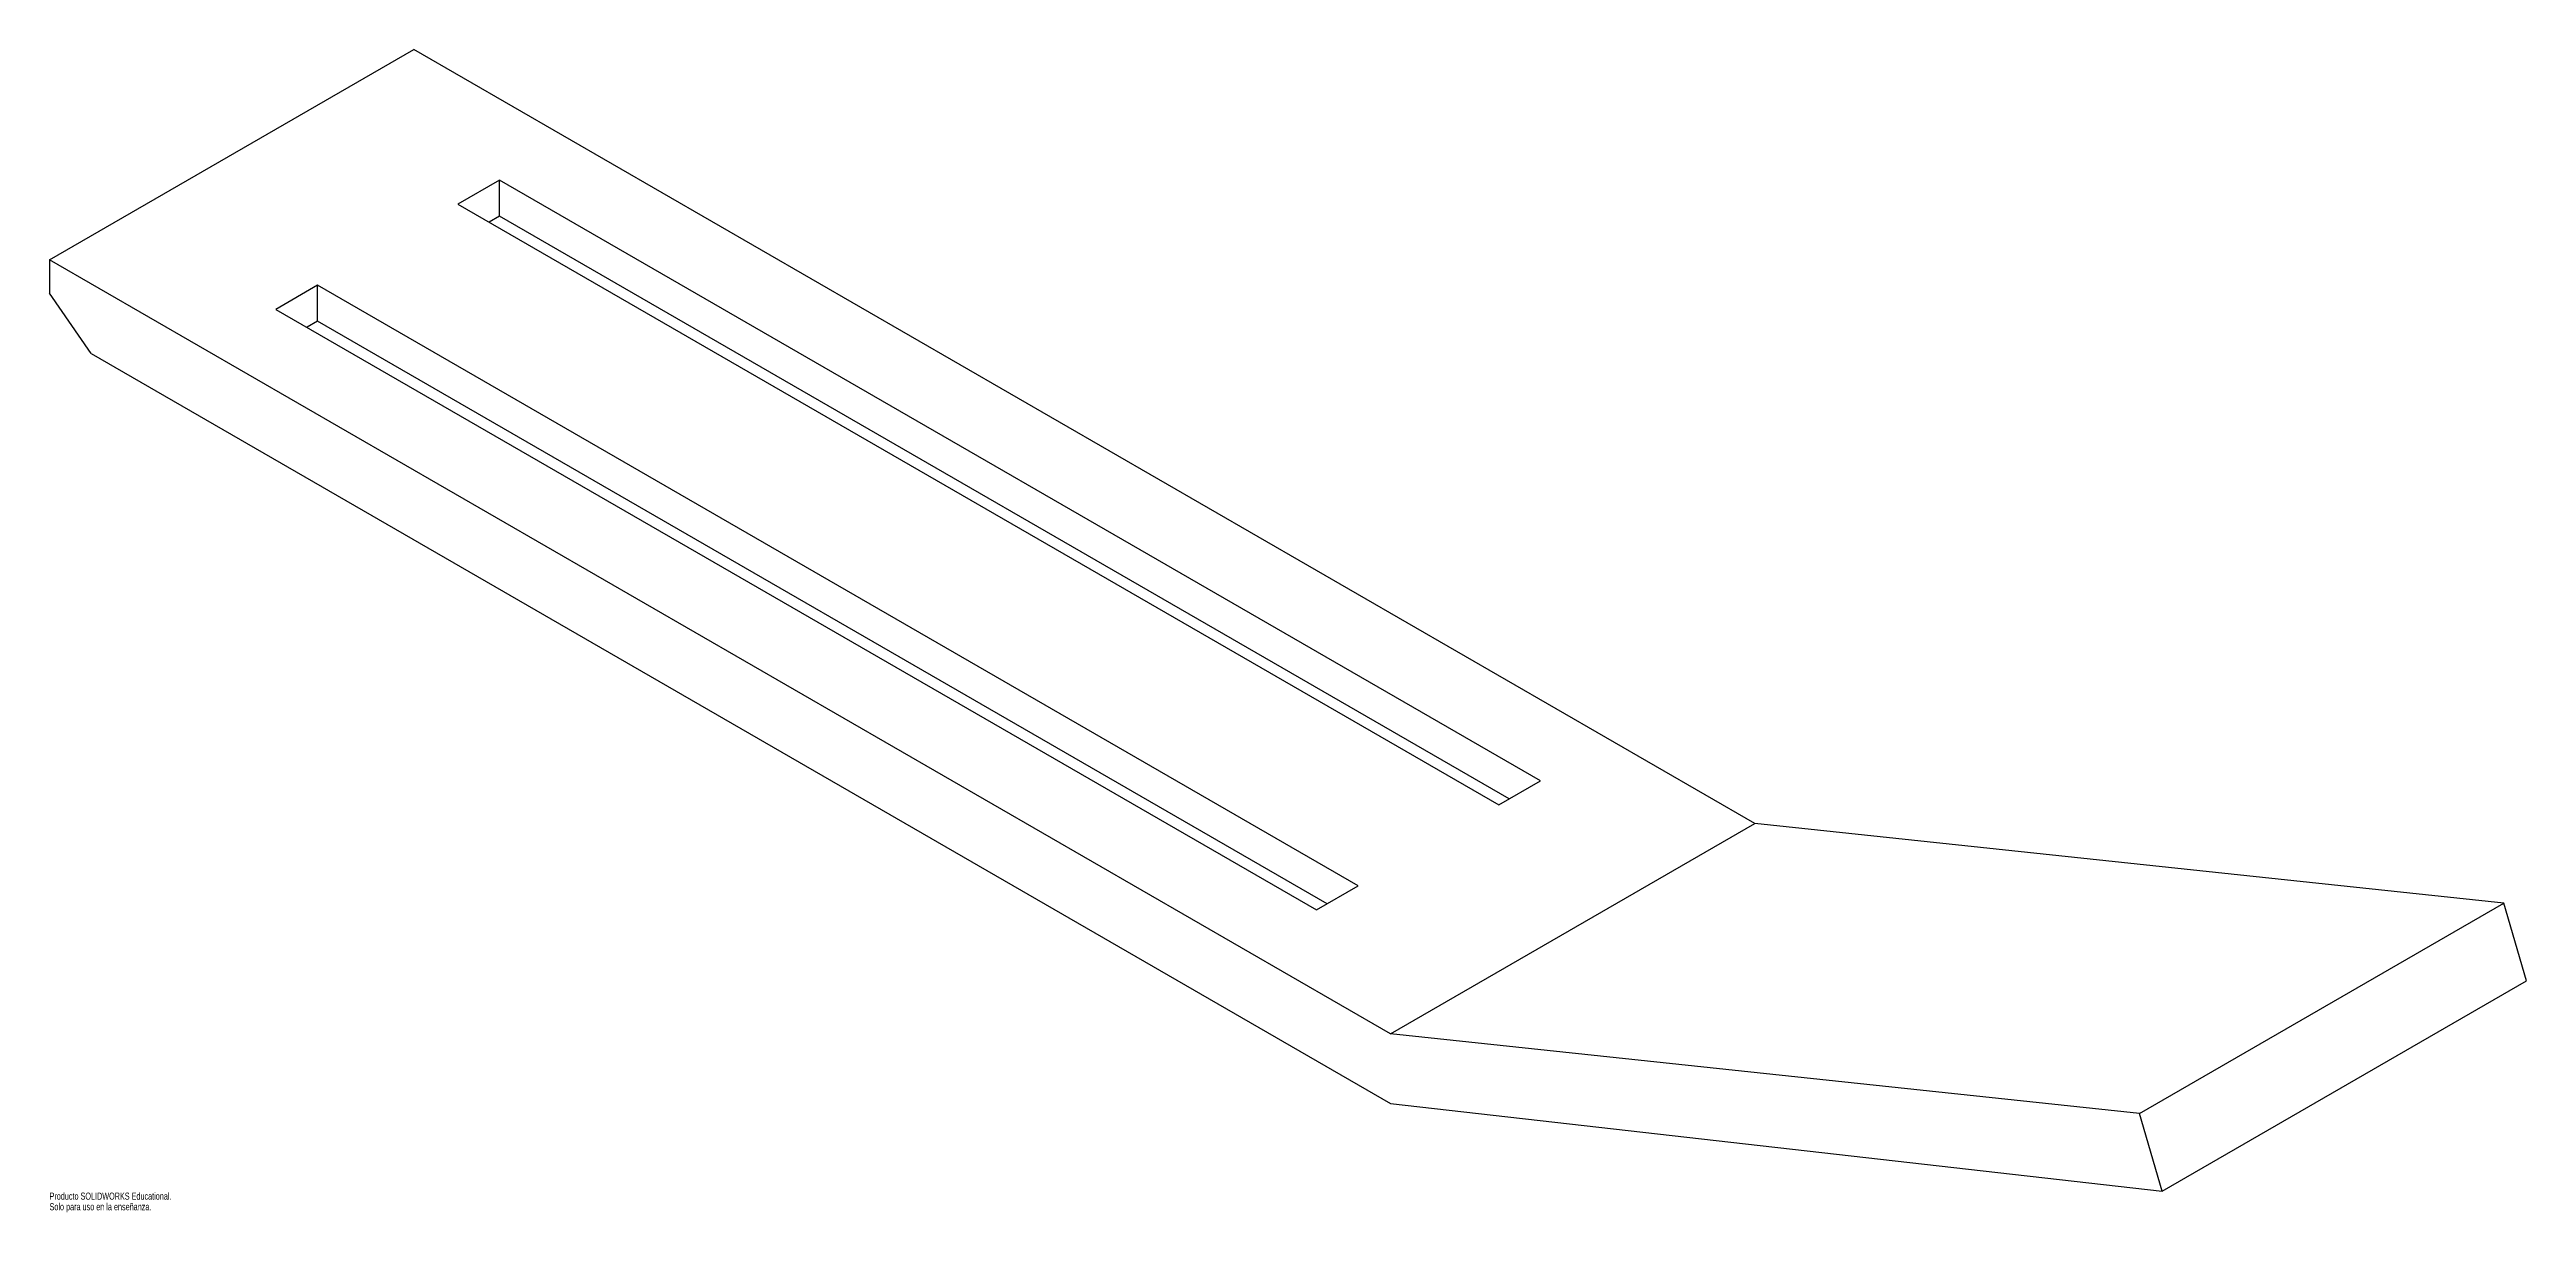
# Paper-space layout '_Isométrica' of a CAD drawing. Header units: millimetres. Extents: x -116 to 52, y -22 to 57.
import ezdxf

# ---------------------------------------------------------------- set-up
doc = ezdxf.new("R2010")
doc.units = ezdxf.units.MM
doc.styles.add('SLDTEXTSTYLE0', font='TXT', dxfattribs={"width": 0.7})

psp = doc.layouts.new('_Isométrica')

# ---------------------------------------------------------------- linework, layer by layer
at = {"color": 7, "linetype": 'Continuous', "lineweight": 25}
for p, q in [((-115.87, 43.05), (-91.12, 57.34)), ((0, 4.74), (-91.12, 57.34)), ((-85.29, 48.46), (-88.12, 46.83)), ((-14.58, 7.64), (-85.29, 48.46)), ((-85.29, 46.01), (-85.29, 48.46)), ((-88.12, 46.83), (-17.41, 6.01)), ((-85.29, 46.01), (-86, 45.6)), ((-16.7, 6.42), (-85.29, 46.01)), ((-24.75, -9.55), (-115.87, 43.05)), ((-115.87, 43.05), (-115.87, 40.77)), ((-113.04, 36.68), (-115.87, 40.77)), ((-97.66, 41.32), (-100.49, 39.68)), ((-26.95, 0.5), (-97.66, 41.32)), ((-97.66, 38.87), (-97.66, 41.32)), ((-100.49, 39.68), (-29.78, -1.14)), ((-97.66, 38.87), (-98.37, 38.46)), ((-29.07, -0.73), (-97.66, 38.87)), ((-113.04, 36.68), (-24.75, -14.29)), ((-17.41, 6.01), (-14.58, 7.64)), ((-24.75, -9.55), (0, 4.74)), ((50.89, -0.68), (0, 4.74)), ((-29.78, -1.14), (-26.95, 0.5)), ((26.14, -14.97), (50.89, -0.68)), ((52.42, -5.96), (50.89, -0.68)), ((27.67, -20.25), (52.42, -5.96)), ((26.14, -14.97), (-24.75, -9.55)), ((-24.75, -14.29), (27.67, -20.25)), ((27.67, -20.25), (26.14, -14.97))]:
    psp.add_line(p, q, dxfattribs=at)

# ---------------------------------------------------------------- texts
at = {"color": 7, "linetype": 'Continuous', "char_height": 0.4834, "attachment_point": 1, "style": 'SLDTEXTSTYLE0'}
for s, insert in [('Solo para uso en la enseñanza.', (-115.87, -21.07)), ('Producto SOLIDWORKS Educational.', (-115.87, -20.35))]:
    psp.add_mtext(s, dxfattribs=dict(at, insert=insert))

doc.saveas('drawing.dxf')
